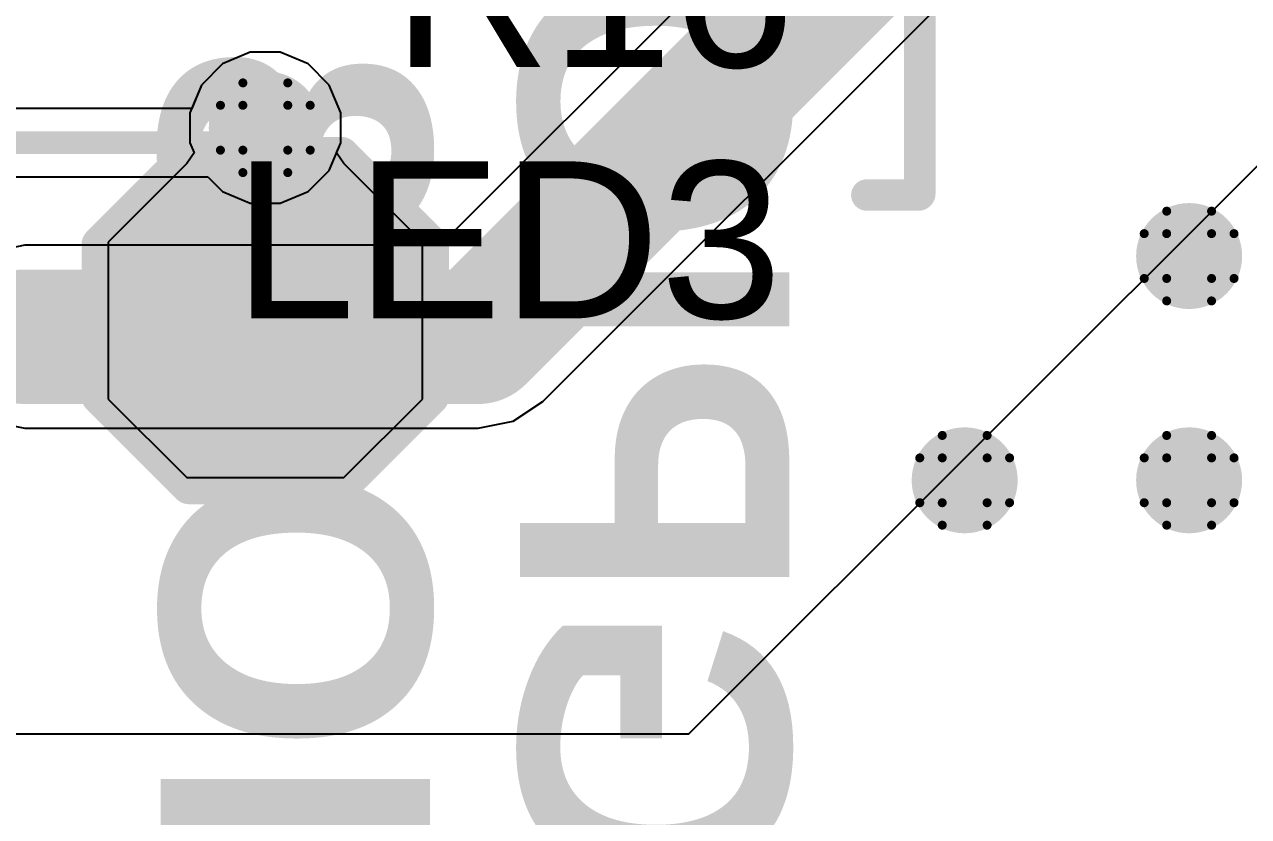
# Model space of a CAD drawing. Header units: inches. Extents: x -25 to 271, y -41 to 15.
# Drawn here: x 67.14 to 74.07, y -28.46 to -23.98 of the extents above; entities that cross this region are included whole.
import ezdxf

# ---------------------------------------------------------------- set-up
doc = ezdxf.new("R2010")
doc.units = ezdxf.units.IN
for name, color, linetype in [('Bottom Layer', 5, 'Continuous'), ('Bottom Overlay', 54, 'Continuous'), ('Bottom Paste', 16, 'Continuous'), ('Bottom Solder', 6, 'Continuous'), ('Drill Drawing', 1, 'Continuous'), ('Top Layer', 1, 'Continuous'), ('Top Overlay', 2, 'Continuous'), ('Top Solder', 216, 'Continuous'), ('Via Holes', 16, 'Continuous')]:
    doc.layers.add(name, color=color, linetype=linetype)
doc.styles.add('Arial', font='', dxfattribs={"height": 0.2})
doc.styles.add('Arial_Bold', font='', dxfattribs={"height": 0.2})
doc.styles.get('Arial').set_extended_font_data('Arial')
doc.styles.get('Arial_Bold').set_extended_font_data('Arial', bold=True)

# ---------------------------------------------------------------- blocks, each defined once
blk = doc.blocks.new('T__________B_2')
at = {"layer": 'Bottom Layer'}
blk.add_hatch(color=5, dxfattribs=at).paths.add_polyline_path([(0.381, 0.762), (-0.381, 0.762), (-0.762, 0.381), (-0.762, -0.381), (-0.381, -0.762), (0.381, -0.762), (0.762, -0.381), (0.762, 0.381)])
at = {"layer": 'Bottom Paste'}
blk.add_hatch(color=16, dxfattribs=at).paths.add_polyline_path([(0.381, 0.762), (-0.381, 0.762), (-0.762, 0.381), (-0.762, -0.381), (-0.381, -0.762), (0.381, -0.762), (0.762, -0.381), (0.762, 0.381)])
at = {"layer": 'Bottom Solder'}
blk.add_hatch(color=6, dxfattribs=at).paths.add_polyline_path([(0.4318, 0.8636), (-0.4318, 0.8636), (-0.8636, 0.4318), (-0.8636, -0.4318), (-0.4318, -0.8636), (0.4318, -0.8636), (0.8636, -0.4318), (0.8636, 0.4318)])
at = {"layer": 'Bottom Overlay'}
for points in [[(-0.4318, 0.9398, 0.2, 0.2, 0), (-0.9398, 0.4318, 0.2, 0.2, 0)], [(0.4318, 0.9398, 0.2, 0.2, 0), (-0.4318, 0.9398, 0.2, 0.2, 0)], [(0.9398, 0.4318, 0.2, 0.2, 0), (0.4318, 0.9398, 0.2, 0.2, 0)], [(-0.9398, 0.4318, 0.2, 0.2, 0), (-0.9398, -0.4318, 0.2, 0.2, 0)], [(0.9398, 0.4318, 0.2, 0.2, 0), (0.9398, -0.4318, 0.2, 0.2, 0)], [(-0.4318, -0.9398, 0.2, 0.2, 0), (-0.9398, -0.4318, 0.2, 0.2, 0)], [(0.9398, -0.4318, 0.2, 0.2, 0), (0.4318, -0.9398, 0.2, 0.2, 0)], [(0.4318, -0.9398, 0.2, 0.2, 0), (-0.4318, -0.9398, 0.2, 0.2, 0)]]:
    blk.add_lwpolyline(points, format="xyseb", dxfattribs=at)
for points in [[(-0.4818, 0.9398, 0.1, 0.1, 1), (-0.3818, 0.9398, 0.1, 0.1, 1)], [(-0.4818, 0.9398, 0.1, 0.1, 1), (-0.3818, 0.9398, 0.1, 0.1, 1)], [(0.3818, 0.9398, 0.1, 0.1, 1), (0.4818, 0.9398, 0.1, 0.1, 1)], [(0.3818, 0.9398, 0.1, 0.1, 1), (0.4818, 0.9398, 0.1, 0.1, 1)], [(-0.9898, 0.4318, 0.1, 0.1, 1), (-0.8898, 0.4318, 0.1, 0.1, 1)], [(-0.9898, 0.4318, 0.1, 0.1, 1), (-0.8898, 0.4318, 0.1, 0.1, 1)], [(0.8898, 0.4318, 0.1, 0.1, 1), (0.9898, 0.4318, 0.1, 0.1, 1)], [(0.8898, 0.4318, 0.1, 0.1, 1), (0.9898, 0.4318, 0.1, 0.1, 1)], [(-0.9898, -0.4318, 0.1, 0.1, 1), (-0.8898, -0.4318, 0.1, 0.1, 1)], [(-0.9898, -0.4318, 0.1, 0.1, 1), (-0.8898, -0.4318, 0.1, 0.1, 1)], [(0.8898, -0.4318, 0.1, 0.1, 1), (0.9898, -0.4318, 0.1, 0.1, 1)], [(0.8898, -0.4318, 0.1, 0.1, 1), (0.9898, -0.4318, 0.1, 0.1, 1)], [(-0.4818, -0.9398, 0.1, 0.1, 1), (-0.3818, -0.9398, 0.1, 0.1, 1)], [(-0.4818, -0.9398, 0.1, 0.1, 1), (-0.3818, -0.9398, 0.1, 0.1, 1)], [(0.3818, -0.9398, 0.1, 0.1, 1), (0.4818, -0.9398, 0.1, 0.1, 1)], [(0.3818, -0.9398, 0.1, 0.1, 1), (0.4818, -0.9398, 0.1, 0.1, 1)]]:
    blk.add_lwpolyline(points, format="xyseb", close=True, dxfattribs=at)

msp = doc.modelspace()

# ---------------------------------------------------------------- hatches: boundary and pattern name
at = {"layer": 'Bottom Layer'}
h = msp.add_hatch(color=5, dxfattribs=at)
edge = h.paths.add_edge_path()
edge.add_arc((68.5038, -24.5618), 0.3, 0, 360)
h = msp.add_hatch(color=5, dxfattribs=at)
edge = h.paths.add_edge_path()
edge.add_arc((73.7311, -25.2885), 0.3, 0, 360)
h = msp.add_hatch(color=5, dxfattribs=at)
edge = h.paths.add_edge_path()
edge.add_arc((72.4611, -26.5585), 0.3, 0, 360)
h = msp.add_hatch(color=5, dxfattribs=at)
edge = h.paths.add_edge_path()
edge.add_arc((73.7311, -26.5585), 0.3, 0, 360)
at = {"layer": 'Bottom Solder'}
h = msp.add_hatch(color=6, dxfattribs=at)
edge = h.paths.add_edge_path()
edge.add_arc((68.5038, -24.5618), 0.32, 0, 360)
at = {"layer": 'Top Layer'}
h = msp.add_hatch(color=1, dxfattribs=at)
edge = h.paths.add_edge_path()
edge.add_arc((68.5038, -24.5618), 0.3, 0, 360)
h = msp.add_hatch(color=1, dxfattribs=at)
edge = h.paths.add_edge_path()
edge.add_arc((73.7311, -25.2885), 0.3, 0, 360)
h = msp.add_hatch(color=1, dxfattribs=at)
edge = h.paths.add_edge_path()
edge.add_arc((72.4611, -26.5585), 0.3, 0, 360)
h = msp.add_hatch(color=1, dxfattribs=at)
edge = h.paths.add_edge_path()
edge.add_arc((73.7311, -26.5585), 0.3, 0, 360)
at = {"layer": 'Top Solder'}
h = msp.add_hatch(color=216, dxfattribs=at)
edge = h.paths.add_edge_path()
edge.add_arc((68.5038, -24.5618), 0.32, 0, 360)
at = {"layer": 'Via Holes'}
h = msp.add_hatch(color=7, dxfattribs=at)
edge = h.paths.add_edge_path()
edge.add_arc((68.5038, -24.5618), 0.15, 0, 360)
h = msp.add_hatch(color=7, dxfattribs=at)
edge = h.paths.add_edge_path()
edge.add_arc((73.7311, -25.2885), 0.15, 0, 360)
h = msp.add_hatch(color=7, dxfattribs=at)
edge = h.paths.add_edge_path()
edge.add_arc((72.4611, -26.5585), 0.15, 0, 360)
h = msp.add_hatch(color=7, dxfattribs=at)
edge = h.paths.add_edge_path()
edge.add_arc((73.7311, -26.5585), 0.15, 0, 360)

# ---------------------------------------------------------------- linework, layer by layer
at = {"layer": 'Bottom Layer'}
for p, q in [((68.4189, -24.1348), (68.2619, -24.1998)), ((68.5887, -24.1348), (68.4189, -24.1348)), ((68.7457, -24.1998), (68.5887, -24.1348)), ((68.2619, -24.1998), (68.1418, -24.3199)), ((68.8658, -24.3199), (68.7457, -24.1998)), ((68.1418, -24.3199), (68.0768, -24.4769)), ((68.9308, -24.4769), (68.8658, -24.3199)), ((68.0768, -24.4769), (68.0768, -24.6467)), ((68.9308, -24.6467), (68.9308, -24.4769)), ((68.0768, -24.6467), (68.1003, -24.7036)), ((68.9073, -24.7036), (68.9308, -24.6467)), ((68.1003, -24.7036), (68.0593, -24.765)), ((68.9483, -24.765), (68.9073, -24.7036)), ((68.0593, -24.765), (67.6148, -25.2095)), ((69.3928, -25.2095), (68.9483, -24.765)), ((67.6148, -25.2095), (67.6148, -26.0985)), ((69.3928, -26.0985), (69.3928, -25.2095)), ((67.6148, -26.0985), (68.0593, -26.543)), ((68.9483, -26.543), (69.3928, -26.0985)), ((68.0593, -26.543), (68.9483, -26.543))]:
    msp.add_line(p, q, dxfattribs=at)
msp.add_lwpolyline([(68.5038, -25.654, 0.127, 0.127, 0), (68.5038, -24.5618, 0.127, 0.127, 0)], format="xyseb", dxfattribs=at)
for points in [[(68.472, -24.5618, 0.0635, 0.0635, 1), (68.5355, -24.5618, 0.0635, 0.0635, 1)], [(68.472, -25.654, 0.0635, 0.0635, 1), (68.5355, -25.654, 0.0635, 0.0635, 1)]]:
    msp.add_lwpolyline(points, format="xyseb", close=True, dxfattribs=at)
at = {"layer": 'Drill Drawing'}
for points in [[(68.3768, -24.4348, 0.0508, 0.0508, 0), (68.3768, -24.3078, 0.0508, 0.0508, 0)], [(68.3768, -24.3078, 0.0508, 0.0508, 0), (68.6308, -24.3078, 0.0508, 0.0508, 0)], [(68.6308, -24.4348, 0.0508, 0.0508, 0), (68.6308, -24.3078, 0.0508, 0.0508, 0)], [(68.2498, -24.6888, 0.0508, 0.0508, 0), (68.2498, -24.4348, 0.0508, 0.0508, 0)], [(68.2498, -24.4348, 0.0508, 0.0508, 0), (68.3768, -24.4348, 0.0508, 0.0508, 0)], [(68.6308, -24.4348, 0.0508, 0.0508, 0), (68.7578, -24.4348, 0.0508, 0.0508, 0)], [(68.7578, -24.6888, 0.0508, 0.0508, 0), (68.7578, -24.4348, 0.0508, 0.0508, 0)], [(68.2498, -24.6888, 0.0508, 0.0508, 0), (68.3768, -24.6888, 0.0508, 0.0508, 0)], [(68.3768, -24.8158, 0.0508, 0.0508, 0), (68.3768, -24.6888, 0.0508, 0.0508, 0)], [(68.6308, -24.6888, 0.0508, 0.0508, 0), (68.7578, -24.6888, 0.0508, 0.0508, 0)], [(68.6308, -24.8158, 0.0508, 0.0508, 0), (68.6308, -24.6888, 0.0508, 0.0508, 0)], [(68.3768, -24.8158, 0.0508, 0.0508, 0), (68.6308, -24.8158, 0.0508, 0.0508, 0)], [(73.6041, -25.1615, 0.0508, 0.0508, 0), (73.6041, -25.0345, 0.0508, 0.0508, 0)], [(73.6041, -25.0345, 0.0508, 0.0508, 0), (73.8581, -25.0345, 0.0508, 0.0508, 0)], [(73.8581, -25.1615, 0.0508, 0.0508, 0), (73.8581, -25.0345, 0.0508, 0.0508, 0)], [(73.4771, -25.4155, 0.0508, 0.0508, 0), (73.4771, -25.1615, 0.0508, 0.0508, 0)], [(73.4771, -25.1615, 0.0508, 0.0508, 0), (73.6041, -25.1615, 0.0508, 0.0508, 0)], [(73.8581, -25.1615, 0.0508, 0.0508, 0), (73.9851, -25.1615, 0.0508, 0.0508, 0)], [(73.9851, -25.4155, 0.0508, 0.0508, 0), (73.9851, -25.1615, 0.0508, 0.0508, 0)], [(73.4771, -25.4155, 0.0508, 0.0508, 0), (73.6041, -25.4155, 0.0508, 0.0508, 0)], [(73.6041, -25.5425, 0.0508, 0.0508, 0), (73.6041, -25.4155, 0.0508, 0.0508, 0)], [(73.8581, -25.4155, 0.0508, 0.0508, 0), (73.9851, -25.4155, 0.0508, 0.0508, 0)], [(73.8581, -25.5425, 0.0508, 0.0508, 0), (73.8581, -25.4155, 0.0508, 0.0508, 0)], [(73.6041, -25.5425, 0.0508, 0.0508, 0), (73.8581, -25.5425, 0.0508, 0.0508, 0)], [(72.3341, -26.4315, 0.0508, 0.0508, 0), (72.3341, -26.3045, 0.0508, 0.0508, 0)], [(72.3341, -26.3045, 0.0508, 0.0508, 0), (72.5881, -26.3045, 0.0508, 0.0508, 0)], [(72.5881, -26.4315, 0.0508, 0.0508, 0), (72.5881, -26.3045, 0.0508, 0.0508, 0)], [(73.6041, -26.4315, 0.0508, 0.0508, 0), (73.6041, -26.3045, 0.0508, 0.0508, 0)], [(73.6041, -26.3045, 0.0508, 0.0508, 0), (73.8581, -26.3045, 0.0508, 0.0508, 0)], [(73.8581, -26.4315, 0.0508, 0.0508, 0), (73.8581, -26.3045, 0.0508, 0.0508, 0)], [(72.2071, -26.6855, 0.0508, 0.0508, 0), (72.2071, -26.4315, 0.0508, 0.0508, 0)], [(72.2071, -26.4315, 0.0508, 0.0508, 0), (72.3341, -26.4315, 0.0508, 0.0508, 0)], [(72.5881, -26.4315, 0.0508, 0.0508, 0), (72.7151, -26.4315, 0.0508, 0.0508, 0)], [(72.7151, -26.6855, 0.0508, 0.0508, 0), (72.7151, -26.4315, 0.0508, 0.0508, 0)], [(73.4771, -26.6855, 0.0508, 0.0508, 0), (73.4771, -26.4315, 0.0508, 0.0508, 0)], [(73.4771, -26.4315, 0.0508, 0.0508, 0), (73.6041, -26.4315, 0.0508, 0.0508, 0)], [(73.8581, -26.4315, 0.0508, 0.0508, 0), (73.9851, -26.4315, 0.0508, 0.0508, 0)], [(73.9851, -26.6855, 0.0508, 0.0508, 0), (73.9851, -26.4315, 0.0508, 0.0508, 0)], [(72.2071, -26.6855, 0.0508, 0.0508, 0), (72.3341, -26.6855, 0.0508, 0.0508, 0)], [(72.3341, -26.8125, 0.0508, 0.0508, 0), (72.3341, -26.6855, 0.0508, 0.0508, 0)], [(72.5881, -26.6855, 0.0508, 0.0508, 0), (72.7151, -26.6855, 0.0508, 0.0508, 0)], [(72.5881, -26.8125, 0.0508, 0.0508, 0), (72.5881, -26.6855, 0.0508, 0.0508, 0)], [(73.4771, -26.6855, 0.0508, 0.0508, 0), (73.6041, -26.6855, 0.0508, 0.0508, 0)], [(73.6041, -26.8125, 0.0508, 0.0508, 0), (73.6041, -26.6855, 0.0508, 0.0508, 0)], [(73.8581, -26.6855, 0.0508, 0.0508, 0), (73.9851, -26.6855, 0.0508, 0.0508, 0)], [(73.8581, -26.8125, 0.0508, 0.0508, 0), (73.8581, -26.6855, 0.0508, 0.0508, 0)], [(72.3341, -26.8125, 0.0508, 0.0508, 0), (72.5881, -26.8125, 0.0508, 0.0508, 0)], [(73.6041, -26.8125, 0.0508, 0.0508, 0), (73.8581, -26.8125, 0.0508, 0.0508, 0)]]:
    msp.add_lwpolyline(points, format="xyseb", dxfattribs=at)
for points in [[(68.3641, -24.3078, 0.0254, 0.0254, 1), (68.3895, -24.3078, 0.0254, 0.0254, 1)], [(68.3641, -24.3078, 0.0254, 0.0254, 1), (68.3895, -24.3078, 0.0254, 0.0254, 1)], [(68.6181, -24.3078, 0.0254, 0.0254, 1), (68.6435, -24.3078, 0.0254, 0.0254, 1)], [(68.6181, -24.3078, 0.0254, 0.0254, 1), (68.6435, -24.3078, 0.0254, 0.0254, 1)], [(68.2371, -24.4348, 0.0254, 0.0254, 1), (68.2625, -24.4348, 0.0254, 0.0254, 1)], [(68.2371, -24.4348, 0.0254, 0.0254, 1), (68.2625, -24.4348, 0.0254, 0.0254, 1)], [(68.3641, -24.4348, 0.0254, 0.0254, 1), (68.3895, -24.4348, 0.0254, 0.0254, 1)], [(68.3641, -24.4348, 0.0254, 0.0254, 1), (68.3895, -24.4348, 0.0254, 0.0254, 1)], [(68.6181, -24.4348, 0.0254, 0.0254, 1), (68.6435, -24.4348, 0.0254, 0.0254, 1)], [(68.6181, -24.4348, 0.0254, 0.0254, 1), (68.6435, -24.4348, 0.0254, 0.0254, 1)], [(68.7451, -24.4348, 0.0254, 0.0254, 1), (68.7705, -24.4348, 0.0254, 0.0254, 1)], [(68.7451, -24.4348, 0.0254, 0.0254, 1), (68.7705, -24.4348, 0.0254, 0.0254, 1)], [(68.2371, -24.6888, 0.0254, 0.0254, 1), (68.2625, -24.6888, 0.0254, 0.0254, 1)], [(68.2371, -24.6888, 0.0254, 0.0254, 1), (68.2625, -24.6888, 0.0254, 0.0254, 1)], [(68.3641, -24.6888, 0.0254, 0.0254, 1), (68.3895, -24.6888, 0.0254, 0.0254, 1)], [(68.3641, -24.6888, 0.0254, 0.0254, 1), (68.3895, -24.6888, 0.0254, 0.0254, 1)], [(68.6181, -24.6888, 0.0254, 0.0254, 1), (68.6435, -24.6888, 0.0254, 0.0254, 1)], [(68.6181, -24.6888, 0.0254, 0.0254, 1), (68.6435, -24.6888, 0.0254, 0.0254, 1)], [(68.7451, -24.6888, 0.0254, 0.0254, 1), (68.7705, -24.6888, 0.0254, 0.0254, 1)], [(68.7451, -24.6888, 0.0254, 0.0254, 1), (68.7705, -24.6888, 0.0254, 0.0254, 1)], [(68.3641, -24.8158, 0.0254, 0.0254, 1), (68.3895, -24.8158, 0.0254, 0.0254, 1)], [(68.3641, -24.8158, 0.0254, 0.0254, 1), (68.3895, -24.8158, 0.0254, 0.0254, 1)], [(68.6181, -24.8158, 0.0254, 0.0254, 1), (68.6435, -24.8158, 0.0254, 0.0254, 1)], [(68.6181, -24.8158, 0.0254, 0.0254, 1), (68.6435, -24.8158, 0.0254, 0.0254, 1)], [(73.5914, -25.0345, 0.0254, 0.0254, 1), (73.6168, -25.0345, 0.0254, 0.0254, 1)], [(73.5914, -25.0345, 0.0254, 0.0254, 1), (73.6168, -25.0345, 0.0254, 0.0254, 1)], [(73.8454, -25.0345, 0.0254, 0.0254, 1), (73.8708, -25.0345, 0.0254, 0.0254, 1)], [(73.8454, -25.0345, 0.0254, 0.0254, 1), (73.8708, -25.0345, 0.0254, 0.0254, 1)], [(73.4644, -25.1615, 0.0254, 0.0254, 1), (73.4898, -25.1615, 0.0254, 0.0254, 1)], [(73.4644, -25.1615, 0.0254, 0.0254, 1), (73.4898, -25.1615, 0.0254, 0.0254, 1)], [(73.5914, -25.1615, 0.0254, 0.0254, 1), (73.6168, -25.1615, 0.0254, 0.0254, 1)], [(73.5914, -25.1615, 0.0254, 0.0254, 1), (73.6168, -25.1615, 0.0254, 0.0254, 1)], [(73.8454, -25.1615, 0.0254, 0.0254, 1), (73.8708, -25.1615, 0.0254, 0.0254, 1)], [(73.8454, -25.1615, 0.0254, 0.0254, 1), (73.8708, -25.1615, 0.0254, 0.0254, 1)], [(73.9724, -25.1615, 0.0254, 0.0254, 1), (73.9978, -25.1615, 0.0254, 0.0254, 1)], [(73.9724, -25.1615, 0.0254, 0.0254, 1), (73.9978, -25.1615, 0.0254, 0.0254, 1)], [(73.4644, -25.4155, 0.0254, 0.0254, 1), (73.4898, -25.4155, 0.0254, 0.0254, 1)], [(73.4644, -25.4155, 0.0254, 0.0254, 1), (73.4898, -25.4155, 0.0254, 0.0254, 1)], [(73.5914, -25.4155, 0.0254, 0.0254, 1), (73.6168, -25.4155, 0.0254, 0.0254, 1)], [(73.5914, -25.4155, 0.0254, 0.0254, 1), (73.6168, -25.4155, 0.0254, 0.0254, 1)], [(73.8454, -25.4155, 0.0254, 0.0254, 1), (73.8708, -25.4155, 0.0254, 0.0254, 1)], [(73.8454, -25.4155, 0.0254, 0.0254, 1), (73.8708, -25.4155, 0.0254, 0.0254, 1)], [(73.9724, -25.4155, 0.0254, 0.0254, 1), (73.9978, -25.4155, 0.0254, 0.0254, 1)], [(73.9724, -25.4155, 0.0254, 0.0254, 1), (73.9978, -25.4155, 0.0254, 0.0254, 1)], [(73.5914, -25.5425, 0.0254, 0.0254, 1), (73.6168, -25.5425, 0.0254, 0.0254, 1)], [(73.5914, -25.5425, 0.0254, 0.0254, 1), (73.6168, -25.5425, 0.0254, 0.0254, 1)], [(73.8454, -25.5425, 0.0254, 0.0254, 1), (73.8708, -25.5425, 0.0254, 0.0254, 1)], [(73.8454, -25.5425, 0.0254, 0.0254, 1), (73.8708, -25.5425, 0.0254, 0.0254, 1)], [(72.3214, -26.3045, 0.0254, 0.0254, 1), (72.3468, -26.3045, 0.0254, 0.0254, 1)], [(72.3214, -26.3045, 0.0254, 0.0254, 1), (72.3468, -26.3045, 0.0254, 0.0254, 1)], [(72.5754, -26.3045, 0.0254, 0.0254, 1), (72.6008, -26.3045, 0.0254, 0.0254, 1)], [(72.5754, -26.3045, 0.0254, 0.0254, 1), (72.6008, -26.3045, 0.0254, 0.0254, 1)], [(73.5914, -26.3045, 0.0254, 0.0254, 1), (73.6168, -26.3045, 0.0254, 0.0254, 1)], [(73.5914, -26.3045, 0.0254, 0.0254, 1), (73.6168, -26.3045, 0.0254, 0.0254, 1)], [(73.8454, -26.3045, 0.0254, 0.0254, 1), (73.8708, -26.3045, 0.0254, 0.0254, 1)], [(73.8454, -26.3045, 0.0254, 0.0254, 1), (73.8708, -26.3045, 0.0254, 0.0254, 1)], [(72.1944, -26.4315, 0.0254, 0.0254, 1), (72.2198, -26.4315, 0.0254, 0.0254, 1)], [(72.1944, -26.4315, 0.0254, 0.0254, 1), (72.2198, -26.4315, 0.0254, 0.0254, 1)], [(72.3214, -26.4315, 0.0254, 0.0254, 1), (72.3468, -26.4315, 0.0254, 0.0254, 1)], [(72.3214, -26.4315, 0.0254, 0.0254, 1), (72.3468, -26.4315, 0.0254, 0.0254, 1)], [(72.5754, -26.4315, 0.0254, 0.0254, 1), (72.6008, -26.4315, 0.0254, 0.0254, 1)], [(72.5754, -26.4315, 0.0254, 0.0254, 1), (72.6008, -26.4315, 0.0254, 0.0254, 1)], [(72.7024, -26.4315, 0.0254, 0.0254, 1), (72.7278, -26.4315, 0.0254, 0.0254, 1)], [(72.7024, -26.4315, 0.0254, 0.0254, 1), (72.7278, -26.4315, 0.0254, 0.0254, 1)], [(73.4644, -26.4315, 0.0254, 0.0254, 1), (73.4898, -26.4315, 0.0254, 0.0254, 1)], [(73.4644, -26.4315, 0.0254, 0.0254, 1), (73.4898, -26.4315, 0.0254, 0.0254, 1)], [(73.5914, -26.4315, 0.0254, 0.0254, 1), (73.6168, -26.4315, 0.0254, 0.0254, 1)], [(73.5914, -26.4315, 0.0254, 0.0254, 1), (73.6168, -26.4315, 0.0254, 0.0254, 1)], [(73.8454, -26.4315, 0.0254, 0.0254, 1), (73.8708, -26.4315, 0.0254, 0.0254, 1)], [(73.8454, -26.4315, 0.0254, 0.0254, 1), (73.8708, -26.4315, 0.0254, 0.0254, 1)], [(73.9724, -26.4315, 0.0254, 0.0254, 1), (73.9978, -26.4315, 0.0254, 0.0254, 1)], [(73.9724, -26.4315, 0.0254, 0.0254, 1), (73.9978, -26.4315, 0.0254, 0.0254, 1)], [(72.1944, -26.6855, 0.0254, 0.0254, 1), (72.2198, -26.6855, 0.0254, 0.0254, 1)], [(72.1944, -26.6855, 0.0254, 0.0254, 1), (72.2198, -26.6855, 0.0254, 0.0254, 1)], [(72.3214, -26.6855, 0.0254, 0.0254, 1), (72.3468, -26.6855, 0.0254, 0.0254, 1)], [(72.3214, -26.6855, 0.0254, 0.0254, 1), (72.3468, -26.6855, 0.0254, 0.0254, 1)], [(72.5754, -26.6855, 0.0254, 0.0254, 1), (72.6008, -26.6855, 0.0254, 0.0254, 1)], [(72.5754, -26.6855, 0.0254, 0.0254, 1), (72.6008, -26.6855, 0.0254, 0.0254, 1)], [(72.7024, -26.6855, 0.0254, 0.0254, 1), (72.7278, -26.6855, 0.0254, 0.0254, 1)], [(72.7024, -26.6855, 0.0254, 0.0254, 1), (72.7278, -26.6855, 0.0254, 0.0254, 1)], [(73.4644, -26.6855, 0.0254, 0.0254, 1), (73.4898, -26.6855, 0.0254, 0.0254, 1)], [(73.4644, -26.6855, 0.0254, 0.0254, 1), (73.4898, -26.6855, 0.0254, 0.0254, 1)], [(73.5914, -26.6855, 0.0254, 0.0254, 1), (73.6168, -26.6855, 0.0254, 0.0254, 1)], [(73.5914, -26.6855, 0.0254, 0.0254, 1), (73.6168, -26.6855, 0.0254, 0.0254, 1)], [(73.8454, -26.6855, 0.0254, 0.0254, 1), (73.8708, -26.6855, 0.0254, 0.0254, 1)], [(73.8454, -26.6855, 0.0254, 0.0254, 1), (73.8708, -26.6855, 0.0254, 0.0254, 1)], [(73.9724, -26.6855, 0.0254, 0.0254, 1), (73.9978, -26.6855, 0.0254, 0.0254, 1)], [(73.9724, -26.6855, 0.0254, 0.0254, 1), (73.9978, -26.6855, 0.0254, 0.0254, 1)], [(72.3214, -26.8125, 0.0254, 0.0254, 1), (72.3468, -26.8125, 0.0254, 0.0254, 1)], [(72.3214, -26.8125, 0.0254, 0.0254, 1), (72.3468, -26.8125, 0.0254, 0.0254, 1)], [(72.5754, -26.8125, 0.0254, 0.0254, 1), (72.6008, -26.8125, 0.0254, 0.0254, 1)], [(72.5754, -26.8125, 0.0254, 0.0254, 1), (72.6008, -26.8125, 0.0254, 0.0254, 1)], [(73.5914, -26.8125, 0.0254, 0.0254, 1), (73.6168, -26.8125, 0.0254, 0.0254, 1)], [(73.5914, -26.8125, 0.0254, 0.0254, 1), (73.6168, -26.8125, 0.0254, 0.0254, 1)], [(73.8454, -26.8125, 0.0254, 0.0254, 1), (73.8708, -26.8125, 0.0254, 0.0254, 1)], [(73.8454, -26.8125, 0.0254, 0.0254, 1), (73.8708, -26.8125, 0.0254, 0.0254, 1)]]:
    msp.add_lwpolyline(points, format="xyseb", close=True, dxfattribs=at)
at = {"layer": 'Top Layer'}
for p, q in [((70.0738, -26.1119), (73.5259, -22.6598)), ((70.9003, -27.9936), (76.1822, -22.7117)), ((71.5882, -23.1325), (69.493, -25.2277)), ((68.4189, -24.1348), (68.2619, -24.1998)), ((68.5887, -24.1348), (68.4189, -24.1348)), ((68.7457, -24.1998), (68.5887, -24.1348)), ((68.2619, -24.1998), (68.1418, -24.3199)), ((68.8658, -24.3199), (68.7457, -24.1998)), ((68.1418, -24.3199), (68.087, -24.4523)), ((68.9308, -24.4769), (68.8658, -24.3199)), ((68.087, -24.4523), (66.4341, -24.4523)), ((68.9308, -24.6467), (68.9308, -24.4769)), ((68.8658, -24.8037), (68.9308, -24.6467)), ((66.4341, -24.8407), (68.1789, -24.8407)), ((68.1789, -24.8407), (68.2619, -24.9238)), ((68.7457, -24.9238), (68.8658, -24.8037)), ((68.2619, -24.9238), (68.4189, -24.9888)), ((68.5887, -24.9888), (68.7457, -24.9238)), ((68.4189, -24.9888), (68.5887, -24.9888)), ((67.1421, -25.2277), (66.9439, -25.2672)), ((69.493, -25.2277), (67.1421, -25.2277)), ((69.9057, -26.2242), (70.0738, -26.1119)), ((66.9439, -26.2242), (67.1421, -26.2636)), ((69.7075, -26.2636), (69.9057, -26.2242)), ((67.1421, -26.2636), (69.7075, -26.2636)), ((60.7016, -27.9936), (70.9003, -27.9936))]:
    msp.add_line(p, q, dxfattribs=at)
for points in [[(69.7075, -25.7457, 0.762, 0.762, 0), (73.1596, -22.2936, 0.762, 0.762, 0)], [(68.3937, -24.6465, 0.127, 0.127, 0), (68.4784, -24.5618, 0.127, 0.127, 0)], [(65.8571, -24.6465, 0.127, 0.127, 0), (68.3937, -24.6465, 0.127, 0.127, 0)], [(67.1421, -25.7457, 0.762, 0.762, 0), (69.7075, -25.7457, 0.762, 0.762, 0)], [(63.5711, -25.7457, 0.635, 0.635, 0), (67.1421, -25.7457, 0.635, 0.635, 0)]]:
    msp.add_lwpolyline(points, format="xyseb", dxfattribs=at)
for points in [[(68.4466, -24.5618, 0.0635, 0.0635, 1), (68.5101, -24.5618, 0.0635, 0.0635, 1)], [(68.362, -24.6465, 0.0635, 0.0635, 1), (68.4255, -24.6465, 0.0635, 0.0635, 1)], [(68.362, -24.6465, 0.0635, 0.0635, 1), (68.4255, -24.6465, 0.0635, 0.0635, 1)], [(66.9516, -25.7457, 0.381, 0.381, 1), (67.3326, -25.7457, 0.381, 0.381, 1)], [(69.517, -25.7457, 0.381, 0.381, 1), (69.898, -25.7457, 0.381, 0.381, 1)], [(69.517, -25.7457, 0.381, 0.381, 1), (69.898, -25.7457, 0.381, 0.381, 1)], [(66.9834, -25.7457, 0.3175, 0.3175, 1), (67.3009, -25.7457, 0.3175, 0.3175, 1)]]:
    msp.add_lwpolyline(points, format="xyseb", close=True, dxfattribs=at)
at = {"layer": 'Top Overlay'}
for points in [[(72.2071, -24.9377, 0.1778, 0.1778, 0), (72.2071, -21.2499, 0.1778, 0.1778, 0)], [(71.9074, -24.9428, 0.1778, 0.1778, 0), (72.202, -24.9428, 0.1778, 0.1778, 0)], [(72.202, -24.9428, 0.1778, 0.1778, 0), (72.2071, -24.9377, 0.1778, 0.1778, 0)]]:
    msp.add_lwpolyline(points, format="xyseb", dxfattribs=at)
for points in [[(71.8629, -24.9428, 0.0889, 0.0889, 1), (71.9518, -24.9428, 0.0889, 0.0889, 1)], [(72.1576, -24.9428, 0.0889, 0.0889, 1), (72.2465, -24.9428, 0.0889, 0.0889, 1)], [(72.1576, -24.9428, 0.0889, 0.0889, 1), (72.2465, -24.9428, 0.0889, 0.0889, 1)], [(72.1627, -24.9377, 0.0889, 0.0889, 1), (72.2516, -24.9377, 0.0889, 0.0889, 1)], [(72.1627, -24.9377, 0.0889, 0.0889, 1), (72.2516, -24.9377, 0.0889, 0.0889, 1)]]:
    msp.add_lwpolyline(points, format="xyseb", close=True, dxfattribs=at)

# ---------------------------------------------------------------- block references
at = {"rotation": 180}
msp.add_blockref('T__________B_2', (68.5038, -25.654), dxfattribs=at)

# ---------------------------------------------------------------- texts
at = {"layer": 'Bottom Overlay', "style": 'Arial_Bold', "text_generation_flag": 2}
for s, p in [('GPIO25', (69.9445, -28.9052)), ('GPIO23', (67.9125, -31.7754))]:
    msp.add_text(s, height=1.524, rotation=270, dxfattribs=at).set_placement(p)
at = {"layer": 'Top Overlay', "style": 'Arial'}
for s, p in [('R16', (69.2217, -24.2188)), ('LED3', (68.3223, -25.6412))]:
    msp.add_text(s, height=0.889, dxfattribs=at).set_placement(p)

doc.saveas('drawing.dxf')
